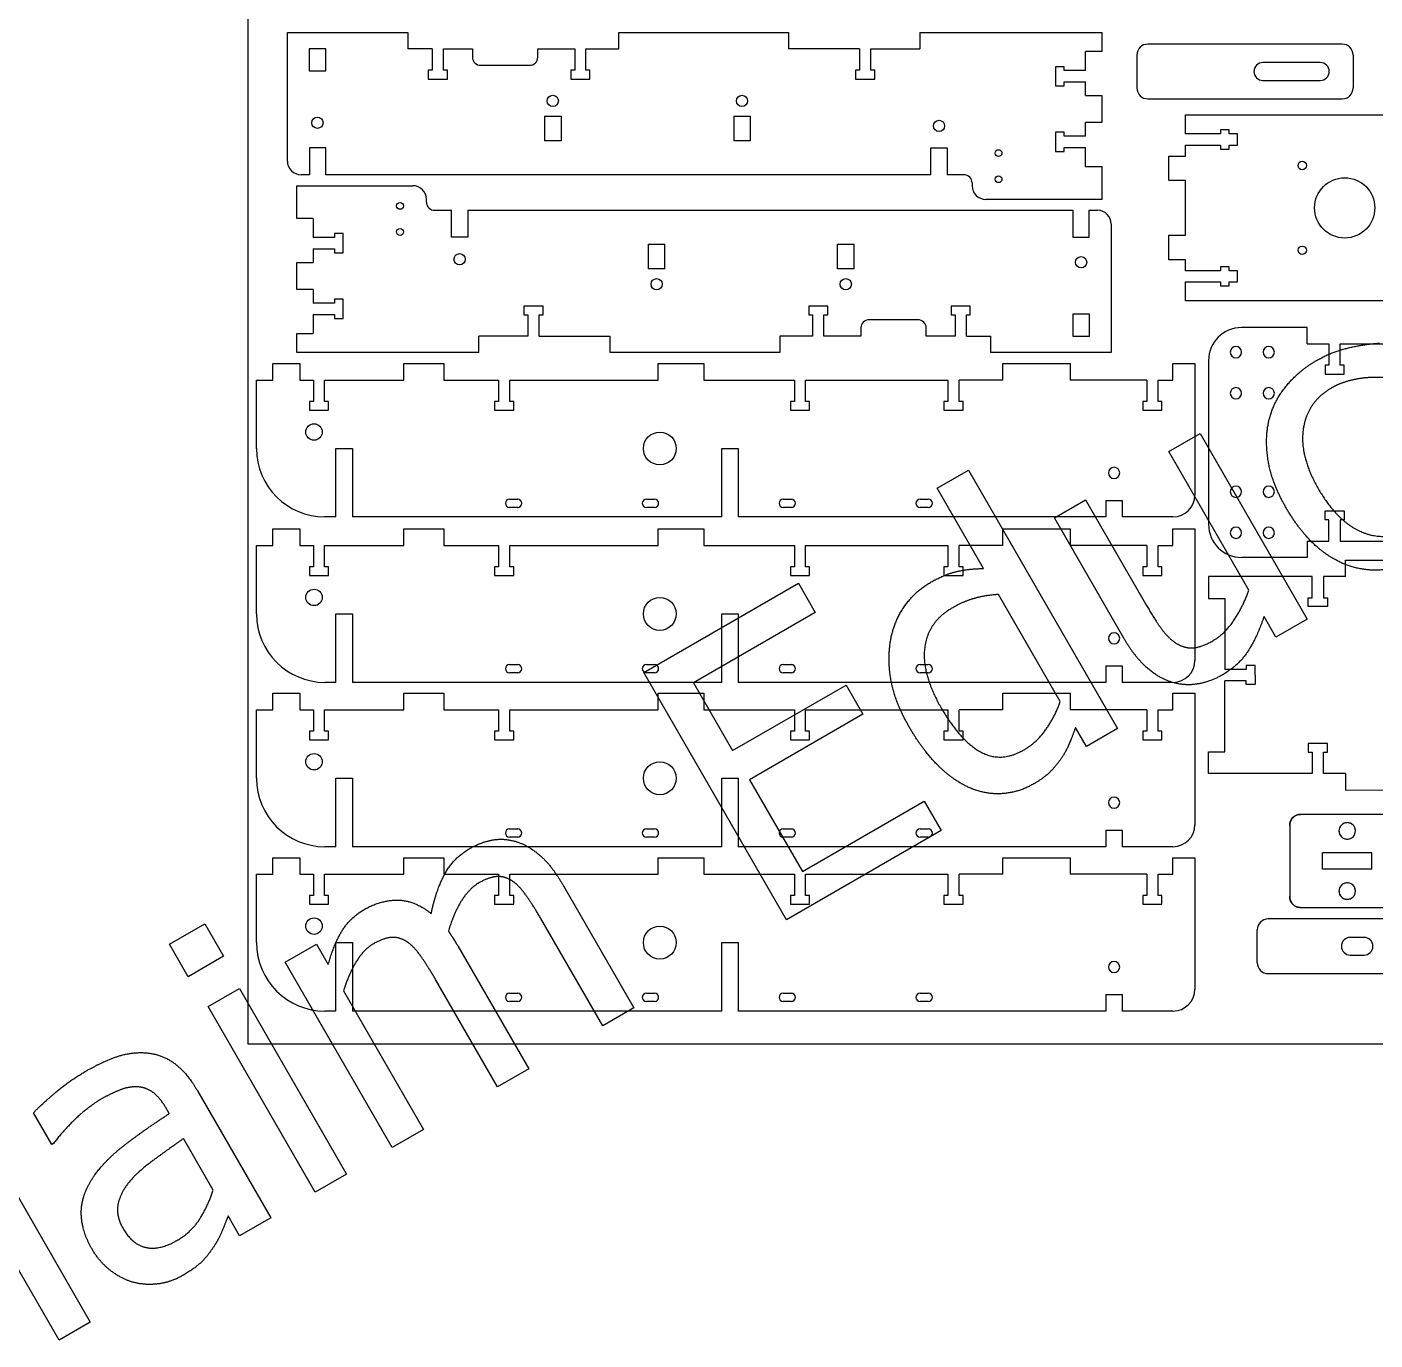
# Model space of a CAD drawing. Header units: millimetres. Extents: x -1447 to 1338, y -755 to 956.
# Drawn here: x -28.7 to 463.8, y 85.8 to 565.3 of the extents above; entities that cross this region are included whole.
import ezdxf

# ---------------------------------------------------------------- set-up
doc = ezdxf.new("R2010")
doc.units = ezdxf.units.MM
doc.linetypes.add('HIDDEN', pattern=[9.525, 6.35, -3.175])
doc.layers.get('0').update_dxf_attribs({"lineweight": 70})
doc.layers.add('Hidden', color=7, linetype='HIDDEN', lineweight=70)

msp = doc.modelspace()

# ---------------------------------------------------------------- linework, layer by layer
at = {"color": 7, "lineweight": -3}
for p, q in [((52, 955.92), (52, 193.92)), ((66.4, 563.32), (110.4, 563.32)), ((66.4, 516.36), (66.4, 563.32)), ((110.4, 563.32), (110.4, 557.32)), ((187.51, 563.32), (249.47, 563.32)), ((187.51, 557.32), (187.51, 563.32)), ((249.47, 563.32), (249.47, 557.32)), ((297.52, 563.32), (364.02, 563.32)), ((297.52, 563.32), (297.52, 557.32)), ((364.02, 563.32), (364.02, 556.34)), ((74.4, 557.32), (74.4, 549.32)), ((80.4, 557.32), (74.4, 557.32)), ((80.4, 549.32), (80.4, 557.32)), ((119.35, 557.32), (110.4, 557.32)), ((119.35, 557.32), (119.35, 549.52)), ((123.45, 557.32), (134.03, 557.32)), ((123.45, 549.52), (123.45, 557.32)), ((134.03, 557.32), (134.03, 554.32)), ((157.9, 557.32), (171.41, 557.32)), ((157.9, 554.32), (157.9, 557.32)), ((171.41, 557.32), (171.41, 549.52)), ((175.51, 557.32), (187.51, 557.32)), ((175.51, 549.52), (175.51, 557.32)), ((275.47, 557.32), (249.47, 557.32)), ((275.47, 557.32), (275.47, 549.52)), ((279.57, 557.32), (297.52, 557.32)), ((279.57, 549.52), (279.57, 557.32)), ((451.84, 559.06), (380.84, 559.06)), ((364.02, 556.34), (358.02, 556.34)), ((358.02, 549.37), (358.02, 556.34)), ((376.84, 555.06), (376.84, 543.06)), ((443.84, 552.31), (422.84, 552.31)), ((455.84, 555.06), (455.84, 543.06)), ((74.4, 549.32), (80.4, 549.32)), ((117.9, 549.52), (117.9, 546.32)), ((119.35, 549.52), (117.9, 549.52)), ((124.9, 549.52), (123.45, 549.52)), ((124.9, 546.32), (124.9, 549.52)), ((137.03, 551.32), (154.9, 551.32)), ((169.96, 549.52), (169.96, 546.32)), ((171.41, 549.52), (169.96, 549.52)), ((176.96, 549.52), (175.51, 549.52)), ((176.96, 546.32), (176.96, 549.52)), ((274.02, 549.52), (274.02, 546.32)), ((275.47, 549.52), (274.02, 549.52)), ((281.02, 549.52), (279.57, 549.52)), ((281.02, 546.32), (281.02, 549.52)), ((350.22, 550.82), (347.02, 550.82)), ((347.02, 550.82), (347.02, 543.82)), ((350.22, 549.37), (350.22, 550.82)), ((358.02, 549.37), (350.22, 549.37)), ((117.9, 546.32), (124.9, 546.32)), ((169.96, 546.32), (176.96, 546.32)), ((274.02, 546.32), (281.02, 546.32)), ((347.02, 543.82), (350.22, 543.82)), ((350.22, 543.82), (350.22, 545.27)), ((350.22, 545.27), (358.02, 545.27)), ((358.02, 540.27), (358.02, 545.27)), ((422.84, 545.81), (443.84, 545.81)), ((358.02, 540.27), (364.02, 540.27)), ((364.02, 540.27), (364.02, 530.41)), ((380.84, 539.06), (451.84, 539.06)), ((160.4, 532.75), (160.4, 523.75)), ((160.4, 532.75), (166.4, 532.75)), ((166.4, 532.75), (166.4, 523.75)), ((229.52, 532.75), (229.52, 523.75)), ((229.52, 532.75), (235.52, 532.75)), ((235.52, 532.75), (235.52, 523.75)), ((394.54, 526.3), (394.54, 533.25)), ((394.54, 533.25), (498.02, 533.25)), ((364.02, 530.41), (358.02, 530.41)), ((358.02, 525.41), (358.02, 530.41)), ((410.54, 527.75), (407.34, 527.75)), ((407.34, 527.75), (407.34, 526.3)), ((410.54, 526.3), (410.54, 527.75)), ((166.4, 523.75), (160.4, 523.75)), ((235.52, 523.75), (229.52, 523.75)), ((350.22, 526.86), (347.02, 526.86)), ((347.02, 526.86), (347.02, 519.86)), ((350.22, 525.41), (350.22, 526.86)), ((358.02, 525.41), (350.22, 525.41)), ((407.34, 526.3), (394.54, 526.3)), ((394.54, 518.2), (394.54, 522.2)), ((394.54, 522.2), (407.34, 522.2)), ((407.34, 522.2), (407.34, 520.75)), ((413.54, 526.3), (410.54, 526.3)), ((410.54, 520.75), (410.54, 522.2)), ((410.54, 522.2), (413.54, 522.2)), ((413.54, 522.2), (413.54, 526.3)), ((74.46, 521.14), (74.46, 511.36)), ((80.46, 521.14), (74.46, 521.14)), ((80.46, 511.36), (80.46, 521.14)), ((301.52, 511.36), (301.52, 521.22)), ((301.52, 521.22), (307.52, 521.22)), ((307.52, 521.22), (307.52, 511.36)), ((347.02, 519.86), (350.22, 519.86)), ((350.22, 519.86), (350.22, 521.31)), ((350.22, 521.31), (358.02, 521.31)), ((358.02, 514.34), (358.02, 521.31)), ((388.54, 509.2), (388.54, 518.2)), ((388.54, 518.2), (394.54, 518.2)), ((407.34, 520.75), (410.54, 520.75)), ((358.02, 514.34), (364.02, 514.34)), ((364.02, 514.34), (364.02, 502.36)), ((69.83, 507.36), (112.23, 507.36)), ((69.83, 495.37), (69.83, 507.36)), ((74.46, 511.36), (71.4, 511.36)), ((301.52, 511.36), (80.46, 511.36)), ((313.62, 511.36), (307.52, 511.36)), ((316.62, 508.36), (316.62, 507.36)), ((394.54, 509.2), (388.54, 509.2)), ((394.54, 489.3), (394.54, 509.2)), ((117.23, 501.36), (117.23, 502.36)), ((120.23, 498.36), (126.33, 498.36)), ((126.33, 488.5), (126.33, 498.36)), ((132.33, 498.36), (353.39, 498.36)), ((132.33, 498.36), (132.33, 488.5)), ((364.02, 502.36), (321.62, 502.36)), ((353.39, 498.36), (353.39, 488.58)), ((359.39, 498.36), (362.45, 498.36)), ((359.39, 488.58), (359.39, 498.36)), ((75.83, 495.37), (69.83, 495.37)), ((75.83, 495.37), (75.83, 488.41)), ((367.45, 493.36), (367.45, 446.39)), ((83.63, 488.41), (75.83, 488.41)), ((86.83, 489.86), (83.63, 489.86)), ((83.63, 489.86), (83.63, 488.41)), ((86.83, 482.86), (86.83, 489.86)), ((132.33, 488.5), (126.33, 488.5)), ((353.39, 488.58), (359.39, 488.58)), ((388.54, 480.3), (388.54, 489.3)), ((388.54, 489.3), (394.54, 489.3)), ((75.83, 484.31), (75.83, 479.31)), ((75.83, 484.31), (83.63, 484.31)), ((83.63, 484.31), (83.63, 482.86)), ((83.63, 482.86), (86.83, 482.86)), ((198.33, 476.96), (198.33, 485.96)), ((198.33, 485.96), (204.33, 485.96)), ((204.33, 476.96), (204.33, 485.96)), ((267.45, 476.96), (267.45, 485.96)), ((267.45, 485.96), (273.45, 485.96)), ((273.45, 476.96), (273.45, 485.96)), ((69.83, 469.44), (69.83, 479.31)), ((69.83, 479.31), (75.83, 479.31)), ((394.54, 480.3), (388.54, 480.3)), ((394.54, 476.3), (394.54, 480.3)), ((204.33, 476.96), (198.33, 476.96)), ((273.45, 476.96), (267.45, 476.96)), ((407.34, 476.3), (394.54, 476.3)), ((410.54, 477.75), (407.34, 477.75)), ((407.34, 477.75), (407.34, 476.3)), ((410.54, 476.3), (410.54, 477.75)), ((413.54, 476.3), (410.54, 476.3)), ((413.54, 472.2), (413.54, 476.3)), ((75.83, 469.44), (69.83, 469.44)), ((75.83, 469.44), (75.83, 464.44)), ((394.54, 465.25), (394.54, 472.2)), ((394.54, 472.2), (407.34, 472.2)), ((407.34, 472.2), (407.34, 470.75)), ((407.34, 470.75), (410.54, 470.75)), ((410.54, 470.75), (410.54, 472.2)), ((410.54, 472.2), (413.54, 472.2)), ((83.63, 464.44), (75.83, 464.44)), ((86.83, 465.89), (83.63, 465.89)), ((83.63, 465.89), (83.63, 464.44)), ((86.83, 458.89), (86.83, 465.89)), ((152.83, 463.39), (152.83, 460.19)), ((159.83, 463.39), (152.83, 463.39)), ((159.83, 460.19), (159.83, 463.39)), ((256.89, 463.39), (256.89, 460.19)), ((263.89, 463.39), (256.89, 463.39)), ((263.89, 460.19), (263.89, 463.39)), ((308.95, 463.39), (308.95, 460.19)), ((315.95, 463.39), (308.95, 463.39)), ((315.95, 460.19), (315.95, 463.39)), ((492.02, 465.25), (394.54, 465.25)), ((75.83, 460.34), (75.83, 453.38)), ((75.83, 460.34), (83.63, 460.34)), ((83.63, 460.34), (83.63, 458.89)), ((83.63, 458.89), (86.83, 458.89)), ((152.83, 460.19), (154.28, 460.19)), ((154.28, 460.19), (154.28, 452.39)), ((158.38, 460.19), (159.83, 460.19)), ((158.38, 452.39), (158.38, 460.19)), ((256.89, 460.19), (258.34, 460.19)), ((258.34, 460.19), (258.34, 452.39)), ((262.44, 460.19), (263.89, 460.19)), ((262.44, 452.39), (262.44, 460.19)), ((296.82, 458.39), (278.95, 458.39)), ((308.95, 460.19), (310.4, 460.19)), ((310.4, 460.19), (310.4, 452.39)), ((314.5, 460.19), (315.95, 460.19)), ((314.5, 452.39), (314.5, 460.19)), ((353.45, 460.39), (353.45, 452.39)), ((359.45, 460.39), (353.45, 460.39)), ((359.45, 452.39), (359.45, 460.39)), ((69.83, 446.39), (69.83, 453.38)), ((69.83, 453.38), (75.83, 453.38)), ((275.95, 455.39), (275.95, 452.39)), ((299.82, 452.39), (299.82, 455.39)), ((438.98, 455.56), (414.98, 455.55)), ((438.99, 449.56), (438.98, 455.56)), ((136.33, 446.39), (136.33, 452.39)), ((154.28, 452.39), (136.33, 452.39)), ((158.38, 452.39), (184.38, 452.39)), ((184.38, 446.39), (184.38, 452.39)), ((246.34, 452.39), (246.34, 446.39)), ((258.34, 452.39), (246.34, 452.39)), ((275.95, 452.39), (262.44, 452.39)), ((310.4, 452.39), (299.82, 452.39)), ((314.5, 452.39), (323.45, 452.39)), ((323.45, 446.39), (323.45, 452.39)), ((353.45, 452.39), (359.45, 452.39)), ((438.99, 449.56), (447, 449.56)), ((447, 449.56), (447, 441.76)), ((451.1, 449.56), (489, 449.58)), ((451.1, 441.76), (451.1, 449.56)), ((136.33, 446.39), (69.83, 446.39)), ((246.34, 446.39), (184.38, 446.39)), ((367.45, 446.39), (323.45, 446.39)), ((402.99, 443.54), (403.01, 383.59)), ((61.15, 442.39), (70.9, 442.39)), ((61.15, 436.39), (61.15, 442.39)), ((70.9, 442.39), (70.9, 436.39)), ((109, 442.39), (123.59, 442.39)), ((109, 436.39), (109, 442.39)), ((123.59, 442.39), (123.59, 436.39)), ((201.87, 442.39), (218.61, 442.39)), ((201.87, 436.39), (201.87, 442.39)), ((218.61, 442.39), (218.61, 436.39)), ((327.84, 442.39), (352.43, 442.39)), ((327.84, 436.39), (327.84, 442.39)), ((352.43, 442.39), (352.43, 436.39)), ((389.99, 442.39), (397.99, 442.39)), ((389.99, 436.39), (389.99, 442.39)), ((397.99, 442.39), (397.98, 394.37)), ((445.55, 441.76), (445.55, 438.56)), ((447, 441.76), (445.55, 441.76)), ((445.55, 438.56), (452.55, 438.56)), ((452.55, 441.76), (451.1, 441.76)), ((452.55, 438.56), (452.55, 441.76)), ((55.15, 436.39), (61.15, 436.39)), ((55.15, 411.37), (55.15, 436.39)), ((70.9, 436.39), (75.9, 436.39)), ((75.9, 436.39), (75.9, 428.59)), ((80, 436.39), (109, 436.39)), ((80, 428.59), (80, 436.39)), ((123.59, 436.39), (143.59, 436.39)), ((143.59, 436.39), (143.59, 428.59)), ((147.69, 436.39), (201.87, 436.39)), ((147.69, 428.59), (147.69, 436.39)), ((218.61, 436.39), (251.67, 436.39)), ((251.67, 436.39), (251.67, 428.59)), ((255.77, 436.39), (307.74, 436.39)), ((255.77, 428.59), (255.77, 436.39)), ((307.74, 436.39), (307.74, 428.59)), ((327.84, 436.39), (311.84, 436.39)), ((311.84, 428.59), (311.84, 436.39)), ((380.43, 436.39), (352.43, 436.39)), ((380.43, 436.39), (380.43, 428.59)), ((384.53, 436.39), (389.99, 436.39)), ((384.53, 428.59), (384.53, 436.39)), ((74.45, 428.59), (74.45, 425.39)), ((75.9, 428.59), (74.45, 428.59)), ((81.45, 428.59), (80, 428.59)), ((81.45, 425.39), (81.45, 428.59)), ((142.14, 428.59), (142.14, 425.39)), ((143.59, 428.59), (142.14, 428.59)), ((149.14, 428.59), (147.69, 428.59)), ((149.14, 425.39), (149.14, 428.59)), ((250.22, 428.59), (250.22, 425.39)), ((251.67, 428.59), (250.22, 428.59)), ((257.22, 428.59), (255.77, 428.59)), ((257.22, 425.39), (257.22, 428.59)), ((306.29, 428.59), (306.29, 425.39)), ((307.74, 428.59), (306.29, 428.59)), ((313.29, 428.59), (311.84, 428.59)), ((313.29, 425.39), (313.29, 428.59)), ((378.98, 428.59), (378.98, 425.39)), ((380.43, 428.59), (378.98, 428.59)), ((385.98, 428.59), (384.53, 428.59)), ((385.98, 425.39), (385.98, 428.59)), ((74.45, 425.39), (81.45, 425.39)), ((142.14, 425.39), (149.14, 425.39)), ((250.22, 425.39), (257.22, 425.39)), ((306.29, 425.39), (313.29, 425.39)), ((378.98, 425.39), (385.98, 425.39)), ((388.51, 410.26), (399.91, 416.84)), ((399.91, 416.84), (439.03, 349.08)), ((84.15, 386.37), (84.15, 411.39)), ((84.15, 411.39), (90.15, 411.39)), ((90.15, 411.39), (90.15, 386.37)), ((225.15, 386.37), (225.15, 411.39)), ((225.15, 411.39), (231.15, 411.39)), ((231.15, 411.39), (231.15, 386.37)), ((417.72, 359.67), (388.51, 410.26)), ((303.85, 396.89), (315.26, 403.48)), ((315.26, 403.48), (369.76, 309.09)), ((320.81, 367.53), (303.85, 396.89)), ((147.57, 392.87), (150.57, 392.87)), ((150.57, 389.87), (147.57, 389.87)), ((197.57, 392.87), (200.57, 392.87)), ((200.57, 389.87), (197.57, 389.87)), ((247.57, 392.87), (250.57, 392.87)), ((250.57, 389.87), (247.57, 389.87)), ((297.57, 392.87), (300.57, 392.87)), ((300.57, 389.87), (297.57, 389.87)), ((346.65, 386.09), (358.05, 392.68)), ((358.05, 392.68), (380.33, 354.09)), ((365.48, 392.4), (365.48, 386.37)), ((365.48, 392.4), (371.48, 392.4)), ((371.48, 392.4), (371.48, 386.37)), ((84.15, 386.37), (80.15, 386.37)), ((225.15, 386.37), (90.15, 386.37)), ((365.48, 386.37), (231.15, 386.37)), ((372.04, 342.11), (346.65, 386.09)), ((389.98, 386.37), (371.48, 386.37)), ((445.55, 385.38), (445.55, 388.58)), ((445.55, 388.58), (452.55, 388.58)), ((447, 385.38), (445.55, 385.38)), ((447, 377.58), (447, 385.38)), ((452.55, 385.38), (451.1, 385.38)), ((451.1, 385.38), (451.1, 377.58)), ((452.55, 388.58), (452.55, 385.38)), ((61.15, 381.98), (70.9, 381.98)), ((61.15, 375.98), (61.15, 381.98)), ((70.9, 381.98), (70.9, 375.98)), ((109, 381.98), (123.59, 381.98)), ((109, 375.98), (109, 381.98)), ((123.59, 381.98), (123.59, 375.98)), ((201.87, 381.98), (218.61, 381.98)), ((201.87, 375.98), (201.87, 381.98)), ((218.61, 381.98), (218.61, 375.98)), ((327.84, 381.98), (352.43, 381.98)), ((327.84, 375.98), (327.84, 381.98)), ((352.43, 381.98), (352.43, 375.98)), ((389.99, 381.98), (397.99, 381.98)), ((389.99, 375.98), (389.99, 381.98)), ((397.99, 381.98), (397.98, 333.96)), ((55.15, 375.98), (61.15, 375.98)), ((55.15, 350.96), (55.15, 375.98)), ((70.9, 375.98), (75.9, 375.98)), ((75.9, 375.98), (75.9, 368.18)), ((80, 375.98), (109, 375.98)), ((80, 368.18), (80, 375.98)), ((123.59, 375.98), (143.59, 375.98)), ((143.59, 375.98), (143.59, 368.18)), ((147.69, 375.98), (201.87, 375.98)), ((147.69, 368.18), (147.69, 375.98)), ((218.61, 375.98), (251.67, 375.98)), ((251.67, 375.98), (251.67, 368.18)), ((255.77, 375.98), (307.74, 375.98)), ((255.77, 368.18), (255.77, 375.98)), ((307.74, 375.98), (307.74, 368.18)), ((327.84, 375.98), (311.84, 375.98)), ((311.84, 368.18), (311.84, 375.98)), ((380.43, 375.98), (352.43, 375.98)), ((380.43, 375.98), (380.43, 368.18)), ((384.53, 375.98), (389.99, 375.98)), ((384.53, 368.18), (384.53, 375.98)), ((438.99, 377.59), (438.98, 371.59)), ((438.99, 377.59), (447, 377.58)), ((451.1, 377.58), (489, 377.57)), ((438.98, 371.59), (415.01, 371.6)), ((453, 364.62), (453.01, 370.62)), ((453.01, 370.62), (476.98, 370.61)), ((74.45, 368.18), (74.45, 364.98)), ((75.9, 368.18), (74.45, 368.18)), ((74.45, 364.98), (81.45, 364.98)), ((81.45, 368.18), (80, 368.18)), ((81.45, 364.98), (81.45, 368.18)), ((142.14, 368.18), (142.14, 364.98)), ((143.59, 368.18), (142.14, 368.18)), ((142.14, 364.98), (149.14, 364.98)), ((149.14, 368.18), (147.69, 368.18)), ((149.14, 364.98), (149.14, 368.18)), ((250.22, 368.18), (250.22, 364.98)), ((251.67, 368.18), (250.22, 368.18)), ((250.22, 364.98), (257.22, 364.98)), ((257.22, 368.18), (255.77, 368.18)), ((257.22, 364.98), (257.22, 368.18)), ((306.29, 368.18), (306.29, 364.98)), ((307.74, 368.18), (306.29, 368.18)), ((306.29, 364.98), (313.29, 364.98)), ((313.29, 368.18), (311.84, 368.18)), ((313.29, 364.98), (313.29, 368.18)), ((378.98, 368.18), (378.98, 364.98)), ((380.43, 368.18), (378.98, 368.18)), ((378.98, 364.98), (385.98, 364.98)), ((385.98, 368.18), (384.53, 368.18)), ((385.98, 364.98), (385.98, 368.18)), ((402.99, 364.64), (402.98, 356.64)), ((440.89, 364.62), (402.99, 364.64)), ((440.89, 356.82), (440.89, 364.62)), ((453, 364.62), (444.99, 364.62)), ((444.99, 364.62), (444.99, 356.82)), ((196.65, 329.58), (253.12, 362.18)), ((253.12, 362.18), (259.29, 351.51)), ((348.82, 319), (326.27, 358.07)), ((402.98, 356.64), (408.98, 356.64)), ((408.98, 356.64), (408.97, 330.69)), ((439.44, 353.62), (439.44, 356.82)), ((439.44, 356.82), (440.89, 356.82)), ((444.99, 356.82), (446.44, 356.82)), ((446.44, 356.82), (446.44, 353.62)), ((84.15, 325.96), (84.15, 350.97)), ((84.15, 350.97), (90.15, 350.97)), ((90.15, 350.97), (90.15, 325.96)), ((259.29, 351.51), (214.82, 325.83)), ((225.15, 325.96), (225.15, 350.97)), ((225.15, 350.97), (231.15, 350.97)), ((231.15, 350.97), (231.15, 325.96)), ((427.63, 342.5), (423.28, 350.02)), ((446.44, 353.62), (439.44, 353.62)), ((439.03, 349.08), (427.63, 342.5)), ((147.57, 332.46), (150.57, 332.46)), ((197.57, 332.46), (200.57, 332.46)), ((247.57, 332.46), (250.57, 332.46)), ((297.57, 332.46), (300.57, 332.46)), ((365.48, 331.98), (365.48, 325.96)), ((365.48, 331.98), (371.48, 331.98)), ((371.48, 331.98), (371.48, 325.96)), ((416.79, 330.68), (408.97, 330.69)), ((416.79, 332.13), (416.79, 330.68)), ((419.99, 332.13), (416.79, 332.13)), ((419.99, 328.63), (419.99, 332.13)), ((84.15, 325.96), (80.15, 325.96)), ((225.15, 325.96), (90.15, 325.96)), ((150.57, 329.46), (147.57, 329.46)), ((248.79, 239.25), (196.65, 329.58)), ((200.57, 329.46), (197.57, 329.46)), ((214.82, 325.83), (229.11, 301.08)), ((365.48, 325.96), (231.15, 325.96)), ((250.57, 329.46), (247.57, 329.46)), ((300.57, 329.46), (297.57, 329.46)), ((389.98, 325.96), (371.48, 325.96)), ((416.79, 326.58), (408.97, 326.58)), ((408.98, 300.63), (408.97, 326.58)), ((416.79, 325.13), (416.79, 326.58)), ((419.99, 325.13), (416.79, 325.13)), ((419.99, 328.63), (419.99, 325.13)), ((61.15, 321.96), (70.9, 321.96)), ((61.15, 315.96), (61.15, 321.96)), ((70.9, 321.96), (70.9, 315.96)), ((109, 321.96), (123.59, 321.96)), ((109, 315.96), (109, 321.96)), ((123.59, 321.96), (123.59, 315.96)), ((201.87, 321.96), (218.61, 321.96)), ((201.87, 315.96), (201.87, 321.96)), ((218.61, 321.96), (218.61, 315.96)), ((229.11, 301.08), (270.54, 325)), ((270.54, 325), (276.71, 314.33)), ((327.84, 321.96), (352.43, 321.96)), ((327.84, 315.96), (327.84, 321.96)), ((352.43, 321.96), (352.43, 315.96)), ((389.99, 321.96), (397.99, 321.96)), ((389.99, 315.96), (389.99, 321.96)), ((397.99, 321.96), (397.98, 273.94)), ((55.15, 315.96), (61.15, 315.96)), ((55.15, 290.94), (55.15, 315.96)), ((70.9, 315.96), (75.9, 315.96)), ((75.9, 315.96), (75.9, 308.16)), ((80, 315.96), (109, 315.96)), ((80, 308.16), (80, 315.96)), ((123.59, 315.96), (143.59, 315.96)), ((143.59, 315.96), (143.59, 308.16)), ((147.69, 315.96), (201.87, 315.96)), ((147.69, 308.16), (147.69, 315.96)), ((218.61, 315.96), (251.67, 315.96)), ((251.67, 315.96), (251.67, 308.16)), ((255.77, 315.96), (307.74, 315.96)), ((255.77, 308.16), (255.77, 315.96)), ((307.74, 315.96), (307.74, 308.16)), ((327.84, 315.96), (311.84, 315.96)), ((311.84, 308.16), (311.84, 315.96)), ((380.43, 315.96), (352.43, 315.96)), ((380.43, 315.96), (380.43, 308.16)), ((384.53, 315.96), (389.99, 315.96)), ((384.53, 308.16), (384.53, 315.96)), ((276.71, 314.33), (235.27, 290.41)), ((74.45, 308.16), (74.45, 304.96)), ((75.9, 308.16), (74.45, 308.16)), ((81.45, 308.16), (80, 308.16)), ((81.45, 304.96), (81.45, 308.16)), ((142.14, 308.16), (142.14, 304.96)), ((143.59, 308.16), (142.14, 308.16)), ((149.14, 308.16), (147.69, 308.16)), ((149.14, 304.96), (149.14, 308.16)), ((250.22, 308.16), (250.22, 304.96)), ((251.67, 308.16), (250.22, 308.16)), ((257.22, 308.16), (255.77, 308.16)), ((257.22, 304.96), (257.22, 308.16)), ((306.29, 308.16), (306.29, 304.96)), ((307.74, 308.16), (306.29, 308.16)), ((313.29, 308.16), (311.84, 308.16)), ((313.29, 304.96), (313.29, 308.16)), ((358.35, 302.5), (354.36, 309.42)), ((369.76, 309.09), (358.35, 302.5)), ((378.98, 308.16), (378.98, 304.96)), ((380.43, 308.16), (378.98, 308.16)), ((385.98, 308.16), (384.53, 308.16)), ((385.98, 304.96), (385.98, 308.16)), ((74.45, 304.96), (81.45, 304.96)), ((142.14, 304.96), (149.14, 304.96)), ((250.22, 304.96), (257.22, 304.96)), ((306.29, 304.96), (313.29, 304.96)), ((378.98, 304.96), (385.98, 304.96)), ((402.98, 300.62), (408.98, 300.63)), ((402.99, 292.63), (402.98, 300.62)), ((439.44, 303.64), (439.44, 300.44)), ((446.44, 303.64), (439.44, 303.64)), ((446.44, 300.44), (446.44, 303.64)), ((439.44, 300.44), (440.89, 300.44)), ((440.89, 300.44), (440.89, 292.64)), ((444.99, 300.44), (446.44, 300.44)), ((444.99, 292.64), (444.99, 300.44)), ((84.15, 265.94), (84.15, 290.95)), ((84.15, 290.95), (90.15, 290.95)), ((90.15, 290.95), (90.15, 265.94)), ((225.15, 265.94), (225.15, 290.95)), ((225.15, 290.95), (231.15, 290.95)), ((231.15, 290.95), (231.15, 265.94)), ((440.89, 292.64), (402.99, 292.63)), ((453, 292.65), (444.99, 292.64)), ((453, 292.65), (453.01, 286.65)), ((235.27, 290.41), (254.64, 256.86)), ((453.01, 286.65), (477.01, 286.66)), ((254.64, 256.86), (299.11, 282.53)), ((299.11, 282.53), (305.27, 271.86)), ((470.65, 277.73), (436.65, 277.73)), ((147.57, 272.44), (150.57, 272.44)), ((197.57, 272.44), (200.57, 272.44)), ((247.57, 272.44), (250.57, 272.44)), ((305.27, 271.86), (248.79, 239.25)), ((297.57, 272.44), (300.57, 272.44)), ((365.48, 271.96), (365.48, 265.94)), ((365.48, 271.96), (371.48, 271.96)), ((371.48, 271.96), (371.48, 265.94)), ((432.65, 273.73), (432.65, 247.73)), ((150.57, 269.44), (147.57, 269.44)), ((200.57, 269.44), (197.57, 269.44)), ((250.57, 269.44), (247.57, 269.44)), ((300.57, 269.44), (297.57, 269.44)), ((61.15, 261.94), (70.9, 261.94)), ((61.15, 255.94), (61.15, 261.94)), ((70.9, 261.94), (70.9, 255.94)), ((84.15, 265.94), (80.15, 265.94)), ((225.15, 265.94), (90.15, 265.94)), ((109, 261.94), (123.59, 261.94)), ((109, 255.94), (109, 261.94)), ((123.59, 261.94), (123.59, 255.94)), ((201.87, 261.94), (218.61, 261.94)), ((201.87, 255.94), (201.87, 261.94)), ((218.61, 261.94), (218.61, 255.94)), ((365.48, 265.94), (231.15, 265.94)), ((327.84, 261.94), (352.43, 261.94)), ((327.84, 255.94), (327.84, 261.94)), ((352.43, 261.94), (352.43, 255.94)), ((389.98, 265.94), (371.48, 265.94)), ((389.99, 261.94), (397.99, 261.94)), ((389.99, 255.94), (389.99, 261.94)), ((397.99, 261.94), (397.98, 213.92)), ((462.65, 263.73), (444.65, 263.73)), ((444.65, 257.73), (444.65, 263.73)), ((462.65, 257.73), (462.65, 263.73)), ((462.65, 257.73), (444.65, 257.73)), ((55.15, 255.94), (61.15, 255.94)), ((55.15, 230.92), (55.15, 255.94)), ((70.9, 255.94), (75.9, 255.94)), ((75.9, 255.94), (75.9, 248.14)), ((80, 255.94), (109, 255.94)), ((80, 248.14), (80, 255.94)), ((123.59, 255.94), (143.59, 255.94)), ((143.59, 255.94), (143.59, 248.14)), ((147.69, 255.94), (201.87, 255.94)), ((147.69, 248.14), (147.69, 255.94)), ((167.3, 251.65), (193.05, 207.06)), ((218.61, 255.94), (251.67, 255.94)), ((251.67, 255.94), (251.67, 248.14)), ((255.77, 255.94), (307.74, 255.94)), ((255.77, 248.14), (255.77, 255.94)), ((307.74, 255.94), (307.74, 248.14)), ((327.84, 255.94), (311.84, 255.94)), ((311.84, 248.14), (311.84, 255.94)), ((380.43, 255.94), (352.43, 255.94)), ((380.43, 255.94), (380.43, 248.14)), ((384.53, 255.94), (389.99, 255.94)), ((384.53, 248.14), (384.53, 255.94)), ((74.45, 248.14), (74.45, 244.94)), ((75.9, 248.14), (74.45, 248.14)), ((81.45, 248.14), (80, 248.14)), ((81.45, 244.94), (81.45, 248.14)), ((142.14, 248.14), (142.14, 244.94)), ((143.59, 248.14), (142.14, 248.14)), ((149.14, 248.14), (147.69, 248.14)), ((149.14, 244.94), (149.14, 248.14)), ((250.22, 248.14), (250.22, 244.94)), ((251.67, 248.14), (250.22, 248.14)), ((257.22, 248.14), (255.77, 248.14)), ((257.22, 244.94), (257.22, 248.14)), ((306.29, 248.14), (306.29, 244.94)), ((307.74, 248.14), (306.29, 248.14)), ((313.29, 248.14), (311.84, 248.14)), ((313.29, 244.94), (313.29, 248.14)), ((378.98, 248.14), (378.98, 244.94)), ((380.43, 248.14), (378.98, 248.14)), ((385.98, 248.14), (384.53, 248.14)), ((385.98, 244.94), (385.98, 248.14)), ((74.45, 244.94), (81.45, 244.94)), ((142.14, 244.94), (149.14, 244.94)), ((250.22, 244.94), (257.22, 244.94)), ((306.29, 244.94), (313.29, 244.94)), ((378.98, 244.94), (385.98, 244.94)), ((436.65, 243.73), (470.65, 243.73)), ((23.29, 230.3), (36.27, 237.79)), ((36.27, 237.79), (43.1, 225.96)), ((181.64, 200.48), (159.02, 239.67)), ((467.8, 239.58), (424.8, 239.58)), ((420.8, 223.58), (420.8, 235.58)), ((459.8, 232.83), (454.8, 232.83)), ((30.12, 218.47), (23.29, 230.3)), ((65.6, 223.83), (77.01, 230.41)), ((77.01, 230.41), (81.35, 222.89)), ((84.15, 205.92), (84.15, 230.93)), ((84.15, 230.93), (90.15, 230.93)), ((90.15, 230.93), (90.15, 205.92)), ((128.84, 229.44), (154.59, 184.86)), ((225.15, 205.92), (225.15, 230.93)), ((225.15, 230.93), (231.15, 230.93)), ((231.15, 230.93), (231.15, 205.92)), ((43.1, 225.96), (30.12, 218.47)), ((104.72, 156.07), (65.6, 223.83)), ((454.8, 226.33), (459.8, 226.33)), ((143.18, 178.27), (120.56, 217.46)), ((424.8, 219.58), (467.8, 219.58)), ((37.45, 207.58), (48.86, 214.16)), ((48.86, 214.16), (87.98, 146.4)), ((86.92, 213.25), (116.13, 162.65)), ((147.57, 212.42), (150.57, 212.42)), ((197.57, 212.42), (200.57, 212.42)), ((247.57, 212.42), (250.57, 212.42)), ((297.57, 212.42), (300.57, 212.42)), ((365.48, 211.95), (365.48, 205.92)), ((365.48, 211.95), (371.48, 211.95)), ((371.48, 211.95), (371.48, 205.92)), ((76.57, 139.82), (37.45, 207.58)), ((150.57, 209.42), (147.57, 209.42)), ((193.05, 207.06), (181.64, 200.48)), ((200.57, 209.42), (197.57, 209.42)), ((250.57, 209.42), (247.57, 209.42)), ((300.57, 209.42), (297.57, 209.42)), ((84.15, 205.92), (80.15, 205.92)), ((225.15, 205.92), (90.15, 205.92)), ((365.48, 205.92), (231.15, 205.92)), ((389.98, 205.92), (371.48, 205.92)), ((52, 193.92), (1332, 193.92)), ((-60.12, 186.75), (-5.62, 92.36)), ((154.59, 184.86), (143.18, 178.27)), ((-17.03, 85.78), (-71.52, 180.17)), ((33.56, 176.78), (60.32, 130.43)), ((-19.68, 157.2), (-26.37, 168.79)), ((23.23, 168.47), (21.97, 170.65)), ((116.13, 162.65), (104.72, 156.07)), ((39.34, 140.56), (28.48, 159.37)), ((-19.02, 157.59), (-19.68, 157.2)), ((87.98, 146.4), (76.57, 139.82)), ((48.97, 123.88), (44.81, 131.1)), ((60.32, 130.43), (48.97, 123.88)), ((-5.62, 92.36), (-17.03, 85.78))]:
    msp.add_line(p, q, dxfattribs=at)
for centre, radius in [((163.4, 538.32), 2.05), ((232.52, 538.32), 2.05), ((77.4, 530.32), 2.05), ((304.52, 529.2), 2.05), ((326.26, 519.25), 1.25), ((437.25, 514.75), 1.55), ((326.26, 509.73), 1.25), ((452.75, 499.25), 11), ((107.58, 499.99), 1.25), ((107.58, 490.46), 1.25), ((437.25, 483.75), 1.55), ((129.33, 480.51), 2.05), ((356.45, 479.39), 2.05), ((201.33, 471.39), 2.05), ((270.45, 471.39), 2.05), ((76.15, 417.39), 3), ((202.48, 411.37), 6), ((76.15, 356.98), 3), ((202.48, 350.96), 6), ((76.15, 296.96), 3), ((202.48, 290.94), 6), ((76.15, 236.94), 3), ((202.48, 230.92), 6)]:
    msp.add_circle(centre, radius, dxfattribs=at)
at = {"color": 7, "lineweight": -3, "extrusion": (-3.40208e-15, -5.71917e-18, -1)}
for centre in [(-413, 446.56), (-425, 446.56), (-413, 431.56), (-425, 431.56), (-413, 395.58), (-425, 395.58), (-413, 380.58), (-425, 380.58)]:
    msp.add_circle(centre, 2.05, dxfattribs=at)
at = {"color": 7, "lineweight": -3, "extrusion": (8.67362e-19, 3.60822e-16, -1)}
for centre in [(-368.48, 402.46), (-368.48, 342.05), (-368.48, 282.03), (-368.48, 222.01)]:
    msp.add_circle(centre, 2.05, dxfattribs=at)
at = {"color": 7, "lineweight": -3}
for centre, radius, start, end in [((380.84, 555.06), 4, 90, 180), ((451.84, 555.06), 4, 0, 90), ((137.03, 554.32), 3, 180, 270), ((154.9, 554.32), 3, 270, 0), ((422.84, 549.06), 3.25, 90, 270), ((443.84, 549.06), 3.25, 270, 90), ((380.84, 543.06), 4, 180, 270), ((451.84, 543.06), 4, 270, 0), ((71.4, 516.36), 5, 180, 270), ((112.23, 502.36), 5, 360, 90), ((313.62, 508.36), 3, 0, 90), ((321.62, 507.36), 5, 180, 270), ((120.23, 501.36), 3, 180, 270), ((362.45, 493.36), 5, 360, 90), ((278.95, 455.39), 3, 90, 180), ((296.82, 455.39), 3, 0, 90), ((414.99, 443.55), 12, 90.0231, 180.0231), ((80.15, 411.37), 25, 180, 270), ((389.98, 394.37), 8, 270, 359.9938), ((147.57, 391.37), 1.5, 90, 270), ((150.57, 391.37), 1.5, 270, 90), ((197.57, 391.37), 1.5, 90, 270), ((200.57, 391.37), 1.5, 270, 90), ((247.57, 391.37), 1.5, 90, 270), ((250.57, 391.37), 1.5, 270, 90), ((297.57, 391.37), 1.5, 90, 270), ((300.57, 391.37), 1.5, 270, 90), ((415.01, 383.6), 12, 180.0231, 269.9769), ((80.15, 350.96), 25, 180, 270), ((147.57, 330.96), 1.5, 90, 270), ((150.57, 330.96), 1.5, 270, 90), ((197.57, 330.96), 1.5, 90, 270), ((200.57, 330.96), 1.5, 270, 90), ((247.57, 330.96), 1.5, 90, 270), ((250.57, 330.96), 1.5, 270, 90), ((297.57, 330.96), 1.5, 90, 270), ((300.57, 330.96), 1.5, 270, 90), ((389.98, 333.96), 8, 270, 359.9938), ((80.15, 290.94), 25, 180, 270), ((147.57, 270.94), 1.5, 90, 270), ((150.57, 270.94), 1.5, 270, 90), ((197.57, 270.94), 1.5, 90, 270), ((200.57, 270.94), 1.5, 270, 90), ((247.57, 270.94), 1.5, 90, 270), ((250.57, 270.94), 1.5, 270, 90), ((297.57, 270.94), 1.5, 90, 270), ((300.57, 270.94), 1.5, 270, 90), ((389.98, 273.94), 8, 270, 359.9938), ((424.8, 235.58), 4, 90, 180), ((454.8, 229.58), 3.25, 90, 270), ((459.8, 229.58), 3.25, 270, 90), ((80.15, 230.92), 25, 180, 270), ((424.8, 223.58), 4, 180, 270), ((147.57, 210.92), 1.5, 90, 270), ((150.57, 210.92), 1.5, 270, 90), ((197.57, 210.92), 1.5, 90, 270), ((200.57, 210.92), 1.5, 270, 90), ((247.57, 210.92), 1.5, 90, 270), ((250.57, 210.92), 1.5, 270, 90), ((297.57, 210.92), 1.5, 90, 270), ((300.57, 210.92), 1.5, 270, 90), ((389.98, 213.92), 8, 270, 359.9938)]:
    msp.add_arc(centre, radius, start, end, dxfattribs=at)
at = {"color": 7, "lineweight": -3, "extrusion": (-1.07364e-35, -1.23259e-32, -1)}
msp.add_ellipse((436.65, 273.73), major_axis=(4, 0), ratio=1, start_param=3.140725, end_param=4.711521, dxfattribs=at)
for centre in [(453.66, 271.73), (453.66, 249.73)]:
    msp.add_ellipse(centre, major_axis=(3, 0), ratio=1, dxfattribs=at)
at = {"color": 7, "lineweight": -3, "extrusion": (-2.14727e-35, -2.46519e-32, -1)}
msp.add_ellipse((436.65, 247.73), major_axis=(4, 0), ratio=1, start_param=1.569928, end_param=3.140725, dxfattribs=at)
at = {"color": 7, "lineweight": -3}
for points in [[(454.11, 448.14), (460.21, 449.55), (465.46, 449.84)], [(430.99, 433.69), (435.58, 439.54), (442.43, 443.5)], [(442.43, 443.5), (448.01, 446.72), (454.11, 448.14)], [(424.95, 421.11), (426.4, 427.85), (430.99, 433.69)], [(447.96, 433.5), (439.1, 428.39), (437.61, 418.59)], [(454.67, 436.17), (450.93, 435.22), (447.96, 433.5)], [(461.48, 437.26), (458.41, 437.11), (454.67, 436.17)], [(467.7, 437.21), (465.02, 437.45), (461.48, 437.26)], [(424.85, 406.49), (423.5, 414.37), (424.95, 421.11)], [(437.61, 418.59), (436.11, 408.78), (443.18, 396.53)], [(431.35, 389.7), (426.2, 398.62), (424.85, 406.49)], [(443.18, 396.53), (450.12, 384.52), (459.17, 380.81)], [(442.68, 375.41), (436.54, 380.72), (431.35, 389.7)], [(459.17, 380.81), (468.23, 377.1), (477.45, 382.43)], [(455.52, 368.15), (448.82, 370.1), (442.68, 375.41)], [(301.34, 362.44), (306.44, 365.38), (310.85, 366.43)], [(310.85, 366.43), (315.25, 367.48), (320.81, 367.53)], [(469.3, 367.41), (462.23, 366.2), (455.52, 368.15)], [(291.78, 353.57), (295.58, 359.11), (301.34, 362.44)], [(412.4, 348.83), (415.77, 353.93), (417.72, 359.67)], [(317.01, 356.52), (313.19, 355.37), (309.25, 353.09)], [(326.27, 358.07), (320.83, 357.68), (317.01, 356.52)], [(286.85, 341.45), (287.99, 348.02), (291.78, 353.57)], [(309.25, 353.09), (300.45, 348.01), (299.27, 338.56)], [(380.33, 354.09), (383.45, 348.7), (385.89, 345.37)], [(423.28, 350.02), (420.67, 342.36), (417.32, 337.23)], [(385.89, 345.37), (388.33, 342.05), (391.27, 340.19)], [(404.85, 341.32), (409.04, 343.74), (412.4, 348.83)], [(287.04, 326.4), (285.58, 334.25), (286.85, 341.45)], [(380.37, 331.39), (376, 335.26), (372.04, 342.11)], [(391.27, 340.19), (394.17, 338.39), (397.27, 338.56)], [(397.27, 338.56), (400.36, 338.73), (404.85, 341.32)], [(299.27, 338.56), (298.1, 329.11), (305.28, 316.67)], [(417.32, 337.23), (413.97, 332.11), (408.15, 328.74)], [(389.48, 326.05), (384.75, 327.53), (380.37, 331.39)], [(293.65, 309.63), (288.5, 318.55), (287.04, 326.4)], [(398.97, 325.38), (394.21, 324.58), (389.48, 326.05)], [(408.15, 328.74), (403.72, 326.19), (398.97, 325.38)], [(305.28, 316.67), (312.18, 304.72), (319.66, 300.59)], [(343.44, 308.57), (346.82, 313.23), (348.82, 319)], [(304.21, 295.55), (298.59, 301.08), (293.65, 309.63)], [(335.58, 301.32), (340.06, 303.91), (343.44, 308.57)], [(354.36, 309.42), (352.98, 305.63), (351.88, 303.05)], [(319.66, 300.59), (327.14, 296.45), (335.58, 301.32)], [(351.88, 303.05), (350.78, 300.48), (348.88, 297.76)], [(315.76, 287.45), (309.83, 290.02), (304.21, 295.55)], [(348.88, 297.76), (347.11, 295.21), (344.87, 293.06)], [(344.87, 293.06), (342.63, 290.92), (339.18, 288.92)], [(327.62, 285.33), (321.59, 284.92), (315.76, 287.45)], [(339.18, 288.92), (333.65, 285.74), (327.62, 285.33)], [(132.94, 265.22), (137.31, 267.74), (141.68, 268.44)], [(141.68, 268.44), (146.04, 269.14), (150.46, 267.65)], [(150.46, 267.65), (154.98, 266.13), (159.13, 262.38)], [(123.98, 256.08), (127.18, 261.89), (132.94, 265.22)], [(159.13, 262.38), (163.28, 258.63), (167.3, 251.65)], [(118.96, 241.53), (120.78, 250.27), (123.98, 256.08)], [(136.3, 252.68), (132.78, 250.64), (129.99, 246.16)], [(143.03, 255.03), (140.12, 254.88), (136.3, 252.68)], [(148.56, 253.44), (145.94, 255.17), (143.03, 255.03)], [(153.66, 248.1), (151, 251.86), (148.56, 253.44)], [(94.48, 243.01), (100.49, 246.48), (106.7, 246.43)], [(106.7, 246.43), (112.92, 246.38), (118.96, 241.53)], [(159.02, 239.67), (156.32, 244.34), (153.66, 248.1)], [(86.23, 234.97), (89.2, 239.96), (94.48, 243.01)], [(129.99, 246.16), (127.2, 241.68), (125.24, 235.13)], [(81.35, 222.89), (83.25, 229.97), (86.23, 234.97)], [(104.57, 232.82), (101.66, 232.68), (97.84, 230.47)], [(110.1, 231.24), (107.48, 232.96), (104.57, 232.82)], [(125.24, 235.13), (125.9, 234.13), (126.81, 232.76)], [(126.81, 232.76), (127.72, 231.39), (128.84, 229.44)], [(97.84, 230.47), (94.14, 228.33), (91.41, 223.68)], [(115.2, 225.9), (112.54, 229.66), (110.1, 231.24)], [(91.41, 223.68), (88.67, 219.03), (86.92, 213.25)], [(120.56, 217.46), (117.86, 222.13), (115.2, 225.9)], [(-7.47, 183.82), (-0.5, 187.85), (4.93, 189.53)], [(4.93, 189.53), (10.35, 191.2), (15.82, 190.56)], [(15.82, 190.56), (21.13, 189.9), (25.51, 186.52)], [(-18.49, 176.01), (-13.24, 180.5), (-7.47, 183.82)], [(25.51, 186.52), (29.88, 183.15), (33.56, 176.78)], [(11.44, 178.24), (8.45, 178.38), (5.03, 177.01)], [(17.03, 176.41), (14.4, 178.17), (11.44, 178.24)], [(-26.37, 168.79), (-23.74, 171.52), (-18.49, 176.01)], [(-1.72, 173.72), (-5.66, 171.44), (-10.32, 167.18)], [(5.03, 177.01), (1.62, 175.64), (-1.72, 173.72)], [(21.97, 170.65), (19.66, 174.66), (17.03, 176.41)], [(7.35, 157.32), (14.53, 162.8), (23.23, 168.47)], [(-10.32, 167.18), (-14.97, 162.91), (-19.02, 157.59)], [(28.48, 159.37), (24.63, 156.66), (18.78, 152.43)], [(-4.04, 145.93), (0.16, 151.83), (7.35, 157.32)], [(18.78, 152.43), (12.93, 148.21), (9.77, 144.85)], [(-8.9, 132.65), (-8.79, 139.31), (-4.04, 145.93)], [(9.77, 144.85), (6.03, 140.82), (4.72, 136.23)], [(34.46, 130.1), (37.48, 134.96), (39.34, 140.56)], [(4.72, 136.23), (3.41, 131.63), (6.39, 126.47)], [(-4.96, 118.95), (-9.02, 125.99), (-8.9, 132.65)], [(26.04, 122.13), (31.44, 125.25), (34.46, 130.1)], [(44.81, 131.1), (44.01, 129.26), (42.74, 126.07)], [(6.39, 126.47), (9.75, 120.65), (14.74, 119.57)], [(42.74, 126.07), (41.47, 122.87), (39.92, 120.51)], [(1.67, 111.25), (-2.33, 114.4), (-4.96, 118.95)], [(14.74, 119.57), (19.74, 118.49), (26.04, 122.13)], [(39.92, 120.51), (37.8, 117.19), (35.46, 114.71)], [(35.46, 114.71), (33.13, 112.23), (28.04, 109.29)], [(10.01, 106.89), (5.67, 108.1), (1.67, 111.25)], [(28.04, 109.29), (23.85, 106.87), (19.18, 106.28)], [(19.18, 106.28), (14.51, 105.68), (10.01, 106.89)]]:
    msp.add_open_spline(points, degree=2, dxfattribs=at)
at = {"layer": 'Hidden', "lineweight": -3}
for p, q in [((436.65, 277.73), (436.65, 277.73)), ((432.65, 273.73), (432.65, 273.73)), ((444.65, 263.73), (444.65, 263.73)), ((462.65, 263.73), (462.65, 263.73)), ((444.65, 257.73), (444.65, 257.73)), ((462.65, 257.73), (462.65, 257.73)), ((432.65, 247.73), (432.65, 247.73)), ((436.65, 243.73), (436.65, 243.73))]:
    msp.add_line(p, q, dxfattribs=at)
for centre, start_param, end_param in [((436.65, 273.73), 4.713257, 6.284053), ((436.65, 247.73), 0.000868, 1.571664)]:
    msp.add_ellipse(centre, major_axis=(-4, 0), ratio=1, start_param=start_param, end_param=end_param, dxfattribs=at)
at = {"layer": 'Hidden', "lineweight": -3, "extrusion": (-1.07364e-35, -1.23259e-32, -1)}
for centre in [(453.66, 271.73), (453.66, 249.73)]:
    msp.add_ellipse(centre, major_axis=(3, 0), ratio=1, dxfattribs=at)

doc.saveas('drawing.dxf')
